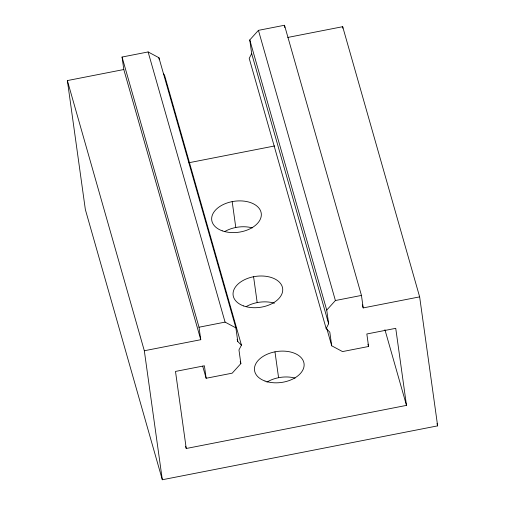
<?xml version="1.0" encoding="UTF-8"?>
<svg xmlns="http://www.w3.org/2000/svg" width="505" height="505" viewBox="0 0 505 505"><rect width="100%" height="100%" fill="white"/><g stroke="black" fill="none" stroke-linecap="round" stroke-linejoin="round"><path stroke-width="0.76" d="M67.361 80.579L144.323 350.754L200.763 339.707L123.801 69.532L67.361 80.579L85.358 209.575L162.32 479.75L437.639 425.866L419.642 296.871L363.202 307.917L361.46 295.425L284.498 25.25L258.44 30.35L249.779 39.939L251.679 53.593L249.205 58.384L326.161 328.553L329.809 332.145L331.716 345.805L342.523 351.581L368.581 346.481L366.838 333.988L395.743 328.326L406.493 405.382L186.244 448.497L185.6 446.224M163.437 73.938L164.478 74.967L241.441 345.136L238.96 349.927L240.866 363.587L232.199 373.17L206.147 378.27L202.694 366.163M326.161 328.553L328.641 323.768L326.735 310.108L249.779 39.939M326.735 310.108L335.402 300.525L361.46 295.425M123.801 69.532L122.059 57.04L148.116 51.946L158.923 57.721L235.886 327.89L237.792 341.55L241.441 345.136M287.787 37.439L342.68 26.696L419.642 296.871M188.883 162.743L274.663 145.951M122.059 57.04L199.02 327.215L225.078 322.114L235.886 327.89M436.989 423.594L437.639 425.866M384.936 329.708L406.493 405.382M362.337 304.887L363.202 307.917M367.93 344.208L368.581 346.481M258.44 30.35L335.402 300.525M251.679 53.593L328.641 323.768M326.76 328.395L331.716 345.805M237.142 339.278L237.792 341.55M240.216 361.315L240.866 363.587M148.116 51.946L225.078 322.114M342.68 26.696L342.895 28.248M284.605 26.033L284.82 27.592M274.973 351.834L278.583 377.696M253.579 276.721L257.19 302.59M232.186 201.615L235.791 227.484M199.02 327.215L200.763 339.707M206.147 378.27L204.399 365.778L175.494 371.434L186.244 448.497M158.923 57.721L159.132 59.236M144.323 350.754L162.32 479.75M246.156 306.636A24.997 15.642 -7.9 0 1 274.404 303.189M224.763 231.53A24.997 15.642 -7.9 0 1 252.304 227.881M266.924 382.121A24.997 15.642 -7.9 0 1 295.09 378.094M243.631 305.942A24.997 15.642 -7.9 0 0 282.649 291.145A24.997 15.642 -7.9 0 0 247.393 278.482A24.997 15.642 -7.9 0 0 243.631 305.942M222.238 230.829A24.997 15.642 -7.9 0 0 261.249 216.033A24.997 15.642 -7.9 0 0 225.994 203.37A24.997 15.642 -7.9 0 0 222.238 230.829M265.024 381.048A24.997 15.642 -7.9 0 0 304.042 366.251A24.997 15.642 -7.9 0 0 268.786 353.588A24.997 15.642 -7.9 0 0 265.024 381.048"/></g></svg>
